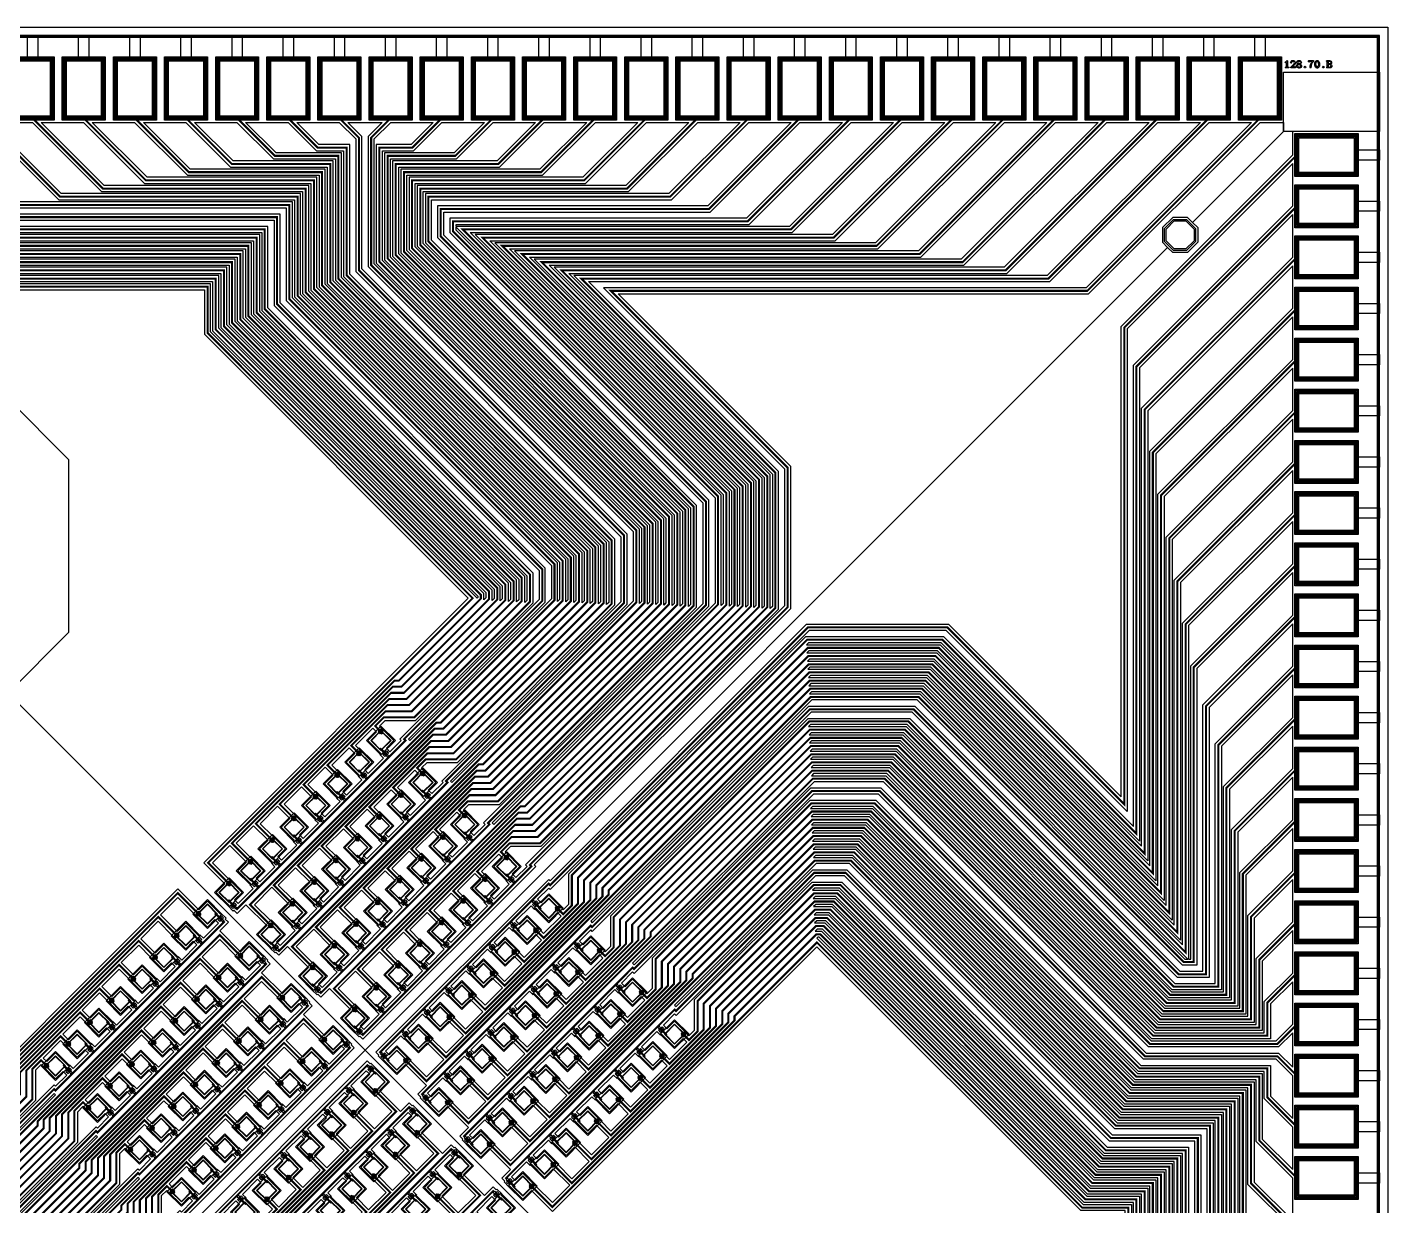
# Model space of a CAD drawing. Extents: x -87611 to 96139, y 77822 to 138139.
# Drawn here: x 61555 to 68206, y 96539 to 102300 of the extents above; entities that cross this region are included whole.
import ezdxf

# ---------------------------------------------------------------- set-up
doc = ezdxf.new("R2010")
doc.units = 0
doc.header["$MEASUREMENT"] = 0
doc.layers.get('0').update_dxf_attribs({"color": 6})
for name, color, linetype in [('L12D0 Etch', 190, 'Continuous'), ('L14D0 Au', 2, 'Continuous'), ('L15D0 PVIA', 7, 'Continuous'), ('L18D0 SU8', 7, 'Continuous'), ('L1D0 Plug', 200, 'Continuous'), ('L3D0 Base', 3, 'Continuous'), ('L4D0 Cntr', 1, 'Continuous'), ('L50D0 SiO2', 52, 'Continuous'), ('L7D0 DE', 42, 'Continuous'), ('L8D0 Wire', 5, 'Continuous'), ('L9D0 Cont', 30, 'Continuous')]:
    doc.layers.add(name, color=color, linetype=linetype)

# ---------------------------------------------------------------- blocks, each defined once
blk = doc.blocks.new('_128TRCE70')
at = {"layer": 'L14D0 Au'}
for points in [[(0, 0), (-1745.413, 1745.413), (-1447.5, 2043.326), (-1447.5, 2885.952), (-2043.326, 3481.778), (-2885.952, 3481.778), (-3183.865, 3183.865), (-3923.773, 3923.773), (-3898.57, 3948.975), (-3898.57, 4020.192), (-3948.975, 4070.598), (-4020.192, 4070.598), (-4045.395, 4045.395), (-4490, 4490), (-4490, 4535), (-4376.213, 4535), (-3557.601, 3716.388), (-785, 3716.388), (-785, 3499.154), (505.013, 2209.141), (-788.427, 915.701), (-685.896, 813.17), (-728.32, 770.746), (-664.68, 707.107), (-668.216, 703.571), (-644.174, 679.53), (-640.639, 683.065), (-625.79, 668.216), (-583.366, 710.64), (-480.835, 608.109), (-523.259, 565.685), (-459.619, 502.046), (-463.155, 498.51), (-439.113, 474.469), (-435.578, 478.004), (-420.729, 463.155), (-378.305, 505.579), (-275.774, 403.048), (-318.198, 360.624), (-254.558, 296.985), (-258.094, 293.449), (-234.052, 269.408), (-230.517, 272.943), (-215.668, 258.094), (-173.244, 300.518), (-70.713, 197.987), (-113.137, 155.563), (-49.497, 91.924), (-53.033, 88.388), (-28.991, 64.347), (-25.456, 67.882), (-10.607, 53.033), (834.386, 898.026), (827.315, 905.097), (2081.226, 2159.008), (2081.226, 2853.243), (1238.081, 3696.388), (3537.601, 3696.388), (4376.213, 4535), (4490, 4535), (4490, 4490), (4045.395, 4045.395), (4020.192, 4070.598), (3948.975, 4070.598), (3898.57, 4020.192), (3898.57, 3948.975), (3923.773, 3923.773)], [(547.44, 2209.141), (-755, 3511.58), (-755, 3746.388), (-3545.175, 3746.388), (-4333.787, 4535), (-4126.213, 4535), (-3347.601, 3756.388), (-745, 3756.388), (-745, 3515.722), (551.226, 2219.496), (551.226, 2212.927)], [(581.226, 2200.501), (581.226, 2231.922), (-715, 3528.149), (-715, 3786.388), (-3335.175, 3786.388), (-4083.787, 4535), (-3876.213, 4535), (-3137.601, 3796.388), (-705, 3796.388), (-705, 3532.291), (591.226, 2236.064), (591.226, 2210.501)], [(621.226, 2198.075), (621.226, 2248.491), (-675, 3544.717), (-675, 3826.388), (-3125.175, 3826.388), (-3833.787, 4535), (-3626.213, 4535), (-2927.601, 3836.388), (-665, 3836.388), (-665, 3548.859), (631.226, 2252.633), (631.226, 2208.075)], [(661.226, 2195.648), (661.226, 2265.059), (-635, 3561.286), (-635, 3866.388), (-2915.175, 3866.388), (-3583.787, 4535), (-3376.213, 4535), (-2717.601, 3876.388), (-625, 3876.388), (-625, 3565.428), (671.226, 2269.202), (671.226, 2205.648)], [(701.226, 2193.222), (701.226, 2281.628), (-595, 3577.854), (-595, 3906.388), (-2705.175, 3906.388), (-3333.787, 4535), (-3126.213, 4535), (-2507.601, 3916.388), (-585, 3916.388), (-585, 3581.997), (711.226, 2285.77), (711.226, 2203.222)], [(741.226, 2190.795), (741.226, 2298.197), (-555, 3594.423), (-555, 3946.388), (-2495.175, 3946.388), (-3083.787, 4535), (-2876.213, 4535), (-2297.601, 3956.388), (-545, 3956.388), (-545, 3598.565), (751.226, 2302.339), (751.226, 2200.795)], [(781.226, 2188.369), (781.226, 2314.765), (-515, 3610.991), (-515, 3986.388), (-2285.175, 3986.388), (-2833.787, 4535), (-2626.213, 4535), (-2087.601, 3996.388), (-505, 3996.388), (-505, 3615.134), (791.226, 2318.907), (791.226, 2198.369)], [(121.976, 1458.408), (104.298, 1476.085), (141.421, 1513.209), (77.782, 1576.848), (77.779, 1576.846), (70.708, 1583.917), (97.954, 1611.163), (246.447, 1611.163), (821.226, 2185.943), (821.226, 2331.334), (-475, 3627.56), (-475, 4026.388), (-2075.175, 4026.388), (-2583.787, 4535), (-2376.213, 4535), (-1897.601, 4056.388), (-445, 4056.388), (-445, 3639.986), (851.226, 2343.76), (851.226, 2201.8), (169.706, 1520.28), (176.777, 1513.209)], [(219.203, 1513.209), (212.132, 1520.28), (881.226, 2189.374), (881.226, 2356.186), (-415, 3652.413), (-415, 4086.388), (-1885.175, 4086.388), (-2333.787, 4535), (-2126.213, 4535), (-1707.601, 4116.388), (-385, 4116.388), (-385, 3664.839), (911.226, 2368.613), (911.226, 2205.232)], [(941.226, 2192.805), (941.226, 2381.039), (-355, 3677.266), (-355, 4146.388), (-1695.175, 4146.388), (-2083.787, 4535), (-1876.213, 4535), (-1497.601, 4156.388), (-345, 4156.388), (-345, 3681.408), (951.226, 2385.181), (951.226, 2202.805)], [(981.226, 2190.379), (981.226, 2397.608), (-315, 3693.834), (-315, 4186.388), (-1485.175, 4186.388), (-1833.787, 4535), (-1626.213, 4535), (-1287.601, 4196.388), (-305, 4196.388), (-305, 3697.976), (991.226, 2401.75), (991.226, 2200.379)], [(1021.226, 2187.953), (1021.226, 2414.176), (-275, 3710.403), (-275, 4226.388), (-1275.175, 4226.388), (-1583.787, 4535), (-1376.213, 4535), (-1077.601, 4236.388), (-265, 4236.388), (-265, 3714.545), (1031.226, 2418.318), (1031.226, 2197.953)], [(1061.226, 2185.526), (1061.226, 2430.745), (-235, 3726.971), (-235, 4266.388), (-1065.175, 4266.388), (-1333.787, 4535), (-1126.213, 4535), (-867.601, 4276.388), (-225, 4276.388), (-225, 3731.113), (1071.226, 2434.887), (1071.226, 2195.526)], [(1101.226, 2183.1), (1101.226, 2447.313), (-195, 3743.54), (-195, 4306.388), (-855.175, 4306.388), (-1083.787, 4535), (-876.213, 4535), (-657.601, 4316.388), (-185, 4316.388), (-185, 3747.682), (1111.226, 2451.456), (1111.226, 2193.1)], [(1141.226, 2180.673), (1141.226, 2463.882), (-155, 3760.108), (-155, 4346.388), (-645.175, 4346.388), (-833.787, 4535), (-626.213, 4535), (-447.601, 4356.388), (-145, 4356.388), (-145, 3764.251), (1151.226, 2468.024), (1151.226, 2190.673)], [(1181.226, 2178.247), (1181.226, 2480.45), (-115, 3776.677), (-115, 4386.388), (-435.175, 4386.388), (-583.787, 4535), (-376.213, 4535), (-237.601, 4396.388), (-105, 4396.388), (-105, 3780.819), (1191.226, 2484.593), (1191.226, 2188.247)], [(327.037, 1253.347), (309.359, 1271.024), (346.482, 1308.148), (282.843, 1371.787), (282.84, 1371.785), (275.769, 1378.856), (303.015, 1406.102), (451.508, 1406.102), (1221.226, 2175.821), (1221.226, 2497.019), (-75, 3793.245), (-75, 4426.388), (-225.175, 4426.388), (-333.787, 4535), (-126.213, 4535), (-45, 4453.787), (-45, 3805.672), (1251.226, 2509.445), (1251.226, 2191.678), (374.767, 1315.219), (381.838, 1308.148)], [(424.264, 1308.148), (417.193, 1315.219), (1281.226, 2179.252), (1281.226, 2521.872), (-15, 3818.098), (-15, 4466.213), (-83.787, 4535), (83.787, 4535), (15, 4466.213), (15, 3830.525), (1311.226, 2534.298), (1311.226, 2195.11)], [(1341.226, 2182.684), (1341.226, 2546.725), (45, 3842.951), (45, 4453.787), (126.213, 4535), (333.787, 4535), (225.175, 4426.388), (55, 4426.388), (55, 3847.093), (1351.226, 2550.867), (1351.226, 2192.684)], [(1381.226, 2180.257), (1381.226, 2563.293), (85, 3859.52), (85, 4396.388), (237.601, 4396.388), (376.213, 4535), (583.787, 4535), (435.175, 4386.388), (95, 4386.388), (95, 3863.662), (1391.226, 2567.435), (1391.226, 2190.257)], [(1421.226, 2177.831), (1421.226, 2579.862), (125, 3876.088), (125, 4356.388), (447.601, 4356.388), (626.213, 4535), (833.787, 4535), (645.175, 4346.388), (135, 4346.388), (135, 3880.23), (1431.226, 2584.004), (1431.226, 2187.831)], [(1461.226, 2175.404), (1461.226, 2596.43), (165, 3892.657), (165, 4316.388), (657.601, 4316.388), (876.213, 4535), (1083.787, 4535), (855.175, 4306.388), (175, 4306.388), (175, 3896.799), (1471.226, 2600.572), (1471.226, 2185.404)], [(1501.226, 2172.978), (1501.226, 2612.999), (205, 3909.225), (205, 4276.388), (867.601, 4276.388), (1126.213, 4535), (1333.787, 4535), (1065.175, 4266.388), (215, 4266.388), (215, 3913.367), (1511.226, 2617.141), (1511.226, 2182.978)], [(1541.226, 2170.551), (1541.226, 2629.567), (245, 3925.794), (245, 4236.388), (1077.601, 4236.388), (1376.213, 4535), (1583.787, 4535), (1275.175, 4226.388), (255, 4226.388), (255, 3929.936), (1551.226, 2633.709), (1551.226, 2180.551)], [(1581.226, 2168.125), (1581.226, 2646.136), (285, 3942.362), (285, 4196.388), (1287.601, 4196.388), (1626.213, 4535), (1833.787, 4535), (1485.175, 4186.388), (295, 4186.388), (295, 3946.504), (1591.226, 2650.278), (1591.226, 2178.125)], [(532.098, 1048.286), (514.42, 1065.963), (551.543, 1103.087), (487.904, 1166.726), (487.901, 1166.724), (480.83, 1173.795), (508.076, 1201.041), (656.569, 1201.041), (1621.226, 2165.699), (1621.226, 2662.704), (325, 3958.931), (325, 4156.388), (1497.601, 4156.388), (1876.213, 4535), (2083.787, 4535), (1675.175, 4126.388), (355, 4126.388), (355, 3971.357), (1651.226, 2675.131), (1651.226, 2181.557), (579.828, 1110.158), (586.899, 1103.087)], [(629.325, 1103.087), (622.254, 1110.158), (1681.226, 2169.13), (1681.226, 2687.557), (385, 3983.784), (385, 4096.388), (1687.601, 4096.388), (2126.213, 4535), (2333.787, 4535), (1865.175, 4066.388), (415, 4066.388), (415, 3996.21), (1711.226, 2699.984), (1711.226, 2184.988)], [(445, 4026.388), (445, 4036.388), (1877.601, 4036.388), (2376.213, 4535), (2583.787, 4535), (2075.175, 4026.388)], [(1781.226, 2170.135), (1781.226, 2728.979), (513.817, 3996.388), (2087.601, 3996.388), (2626.213, 4535), (2833.787, 4535), (2285.175, 3986.388), (537.959, 3986.388), (1791.226, 2733.121), (1791.226, 2180.135)], [(1821.226, 2167.709), (1821.226, 2745.547), (610.386, 3956.388), (2297.601, 3956.388), (2876.213, 4535), (3083.787, 4535), (2495.175, 3946.388), (634.528, 3946.388), (1831.226, 2749.689), (1831.226, 2177.709)], [(737.159, 843.225), (719.481, 860.903), (756.604, 898.026), (692.965, 961.665), (692.962, 961.663), (685.891, 968.734), (713.137, 995.98), (861.63, 995.98), (2021.226, 2155.577), (2021.226, 2828.39), (1093.229, 3756.388), (3347.601, 3756.388), (4126.213, 4535), (4333.787, 4535), (3525.175, 3726.388), (1165.655, 3726.388), (2051.226, 2840.816), (2051.226, 2171.435), (784.889, 905.097), (791.96, 898.026)], [(1861.226, 2165.282), (1861.226, 2762.116), (706.954, 3916.388), (2507.601, 3916.388), (3126.213, 4535), (3333.787, 4535), (2705.175, 3906.388), (731.097, 3906.388), (1871.226, 2766.258), (1871.226, 2175.282)], [(1901.226, 2162.856), (1901.226, 2778.684), (803.523, 3876.388), (2717.601, 3876.388), (3376.213, 4535), (3583.787, 4535), (2915.175, 3866.388), (827.665, 3866.388), (1911.226, 2782.826), (1911.226, 2172.856)], [(1941.226, 2160.43), (1941.226, 2795.253), (900.092, 3836.388), (2927.601, 3836.388), (3626.213, 4535), (3833.787, 4535), (3125.175, 3826.388), (924.234, 3826.388), (1951.226, 2799.395), (1951.226, 2170.43)], [(1981.226, 2158.003), (1981.226, 2811.821), (996.66, 3796.388), (3137.601, 3796.388), (3876.213, 4535), (4083.787, 4535), (3335.175, 3786.388), (1020.802, 3786.388), (1991.226, 2815.963), (1991.226, 2168.003)], [(1741.226, 2172.562), (1741.226, 2712.41), (445, 4008.637), (445, 4022.779), (1751.226, 2716.552), (1751.226, 2182.562)]]:
    blk.add_lwpolyline(points, close=True, dxfattribs=at)
at = {"layer": 'L3D0 Base', "const_width": 10}
for points in [[(-2375, 4555), (-1891.388, 4071.388), (-430, 4071.388), (-430, 3646.2), (866.226, 2349.973), (866.226, 2195.587), (190.919, 1520.28), (197.99, 1513.209)], [(-125, 4555), (-30, 4460), (-30, 3811.885), (1266.226, 2515.659), (1266.226, 2185.465), (395.98, 1315.219), (403.051, 1308.148)], [(2125, 4555), (1681.388, 4111.388), (370, 4111.388), (370, 3977.571), (1666.226, 2681.344), (1666.226, 2175.343), (601.041, 1110.158), (608.112, 1103.087)], [(4375, 4555), (3531.388, 3711.388), (1201.868, 3711.388), (2066.226, 2847.029), (2066.226, 2165.221), (806.102, 905.097), (813.173, 898.026)]]:
    blk.add_lwpolyline(points, dxfattribs=at)
at = {"layer": 'L8D0 Wire', "const_width": 10}
for points in [[(-4375, 4555), (-3551.388, 3731.388), (-770, 3731.388), (-770, 3505.367), (526.226, 2209.141), (144.462, 1827.376)], [(-4125, 4555), (-3341.388, 3771.388), (-730, 3771.388), (-730, 3521.936), (566.226, 2225.709), (566.226, 2206.714), (165.675, 1806.163)], [(-3875, 4555), (-3131.388, 3811.388), (-690, 3811.388), (-690, 3538.504), (606.226, 2242.278), (606.226, 2204.288), (178.101, 1776.163)], [(-3625, 4555), (-2921.388, 3851.388), (-650, 3851.388), (-650, 3555.073), (646.226, 2258.846), (646.226, 2201.861), (190.528, 1746.163)], [(-3375, 4555), (-2711.388, 3891.388), (-610, 3891.388), (-610, 3571.641), (686.226, 2275.415), (686.226, 2199.435), (202.954, 1716.163)], [(-3125, 4555), (-2501.388, 3931.388), (-570, 3931.388), (-570, 3588.21), (726.226, 2291.983), (726.226, 2197.009), (215.381, 1686.163)], [(-2875, 4555), (-2291.388, 3971.388), (-530, 3971.388), (-530, 3604.778), (766.226, 2308.552), (766.226, 2194.582), (227.807, 1656.163)], [(-2625, 4555), (-2081.388, 4011.388), (-490, 4011.388), (-490, 3621.347), (806.226, 2325.12), (806.226, 2192.156), (240.233, 1626.163)], [(-2125, 4555), (-1701.388, 4131.388), (-370, 4131.388), (-370, 3671.052), (926.226, 2374.826), (926.226, 2199.019), (349.523, 1622.315)], [(-1875, 4555), (-1491.388, 4171.388), (-330, 4171.388), (-330, 3687.621), (966.226, 2391.395), (966.226, 2196.592), (370.736, 1601.102)], [(-1625, 4555), (-1281.388, 4211.388), (-290, 4211.388), (-290, 3704.19), (1006.226, 2407.963), (1006.226, 2194.166), (383.162, 1571.102)], [(-1375, 4555), (-1071.388, 4251.388), (-250, 4251.388), (-250, 3720.758), (1046.226, 2424.532), (1046.226, 2191.739), (395.589, 1541.102)], [(-1125, 4555), (-861.388, 4291.388), (-210, 4291.388), (-210, 3737.327), (1086.226, 2441.1), (1086.226, 2189.313), (408.015, 1511.102)], [(-875, 4555), (-651.388, 4331.388), (-170, 4331.388), (-170, 3753.895), (1126.226, 2457.669), (1126.226, 2186.887), (420.442, 1481.102)], [(-625, 4555), (-441.388, 4371.388), (-130, 4371.388), (-130, 3770.464), (1166.226, 2474.237), (1166.226, 2184.46), (432.868, 1451.102)], [(-375, 4555), (-231.388, 4411.388), (-90, 4411.388), (-90, 3787.032), (1206.226, 2490.806), (1206.226, 2182.034), (445.294, 1421.102)], [(125, 4555), (30, 4460), (30, 3836.738), (1326.226, 2540.511), (1326.226, 2188.897), (554.584, 1417.254)], [(375, 4555), (231.388, 4411.388), (70, 4411.388), (70, 3853.306), (1366.226, 2557.08), (1366.226, 2186.47), (575.797, 1396.041)], [(625, 4555), (441.388, 4371.388), (110, 4371.388), (110, 3869.875), (1406.226, 2573.649), (1406.226, 2184.044), (588.223, 1366.041)], [(875, 4555), (651.388, 4331.388), (150, 4331.388), (150, 3886.444), (1446.226, 2590.217), (1446.226, 2181.618), (600.65, 1336.041)], [(1125, 4555), (861.388, 4291.388), (190, 4291.388), (190, 3903.012), (1486.226, 2606.786), (1486.226, 2179.191), (613.076, 1306.041)], [(1375, 4555), (1071.388, 4251.388), (230, 4251.388), (230, 3919.581), (1526.226, 2623.354), (1526.226, 2176.765), (625.503, 1276.041)], [(1625, 4555), (1281.388, 4211.388), (270, 4211.388), (270, 3936.149), (1566.226, 2639.923), (1566.226, 2174.338), (637.929, 1246.041)], [(1875, 4555), (1491.388, 4171.388), (310, 4171.388), (310, 3952.718), (1606.226, 2656.491), (1606.226, 2171.912), (650.355, 1216.041)], [(2375, 4555), (1871.388, 4051.388), (430, 4051.388), (430, 4002.423), (1726.226, 2706.197), (1726.226, 2178.775), (759.645, 1212.193)], [(2625, 4555), (2081.388, 4011.388), (477.604, 4011.388), (1766.226, 2722.765), (1766.226, 2176.348), (780.858, 1190.98)], [(2875, 4555), (2291.388, 3971.388), (574.173, 3971.388), (1806.226, 2739.334), (1806.226, 2173.922), (793.284, 1160.98)], [(3125, 4555), (2501.388, 3931.388), (670.741, 3931.388), (1846.226, 2755.902), (1846.226, 2171.496), (805.711, 1130.98)], [(3375, 4555), (2711.388, 3891.388), (767.31, 3891.388), (1886.226, 2772.471), (1886.226, 2169.069), (818.137, 1100.98)], [(3625, 4555), (2921.388, 3851.388), (863.878, 3851.388), (1926.226, 2789.04), (1926.226, 2166.643), (830.564, 1070.98)], [(3875, 4555), (3131.388, 3811.388), (960.447, 3811.388), (1966.226, 2805.608), (1966.226, 2164.216), (842.99, 1040.98)], [(4125, 4555), (3341.388, 3771.388), (1057.015, 3771.388), (2006.226, 2822.177), (2006.226, 2161.79), (855.416, 1010.98)]]:
    blk.add_lwpolyline(points, dxfattribs=at)
blk = doc.blocks.new('PIX70')
at = {"layer": 'L3D0 Base'}
blk.add_lwpolyline([(-35, -35), (-35, 35), (35, 35), (35, -35)], close=True, dxfattribs=at)
at = {"layer": 'L4D0 Cntr'}
blk.add_lwpolyline([(-33, -33), (-33, 33), (33, 33), (33, -33)], close=True, dxfattribs=at)
at = {"layer": 'L7D0 DE'}
blk.add_lwpolyline([(-50, -50), (-50, 50), (50, 50), (50, -50)], close=True, dxfattribs=at)
blk = doc.blocks.new('_PRBE_BTM')
at = {"layer": 'L1D0 Plug'}
blk.add_lwpolyline([(-25, -12.5), (-25, 12.5), (-11, 12.5), (-11, -12.5)], close=True, dxfattribs=at)
at = {"layer": 'L3D0 Base'}
for points in [[(-55, 2.5), (-45, 2.5), (-45, -2.5), (-55, -2.5)], [(-3.75, -5), (-8.75, -2.5), (-45, -2.5), (-45, 2.5), (-8.75, 2.5), (-3.75, 5), (0, 5), (0, -5)]]:
    blk.add_lwpolyline(points, close=True, dxfattribs=at)
at = {"layer": 'L9D0 Cont'}
blk.add_lwpolyline([(-20, -6.5), (-20, 6.5), (-16, 6.5), (-16, -6.5)], close=True, dxfattribs=at)
blk = doc.blocks.new('_128SUB_TRCE70')
at = {"layer": 'L14D0 Au'}
for points in [[(-40, 927.5), (-40, 980), (-130, 980), (-130, 979.997), (-155, 979.997), (-155, 1099.997), (-130, 1099.997), (-130, 1040), (-40, 1040), (-40, 1032.5), (-15, 1032.5), (-15, 927.5)], [(-40, 777.5), (-40, 830), (-130, 830), (-130, 829.997), (-170, 829.997), (-170, 949.997), (-130, 949.997), (-130, 890), (-40, 890), (-40, 882.5), (-15, 882.5), (-15, 777.5)], [(-40, 627.5), (-40, 680), (-130, 680), (-130, 679.997), (-185, 679.997), (-185, 799.997), (-130, 799.997), (-130, 740), (-40, 740), (-40, 732.5), (-15, 732.5), (-15, 627.5)], [(-40, 477.5), (-40, 530), (-130, 530), (-130, 529.997), (-200, 529.997), (-200, 649.997), (-130, 649.997), (-130, 590), (-40, 590), (-40, 582.5), (-15, 582.5), (-15, 477.5)], [(-40, 327.5), (-40, 380), (-130, 380), (-130, 379.997), (-215, 379.997), (-215, 499.997), (-130, 499.997), (-130, 440), (-40, 440), (-40, 432.5), (-15, 432.5), (-15, 327.5)], [(-40, 177.5), (-40, 230), (-130, 230), (-130, 229.997), (-230, 229.997), (-230, 349.997), (-130, 349.997), (-130, 290), (-40, 290), (-40, 282.5), (-15, 282.5), (-15, 177.5)], [(-40, 27.5), (-40, 80), (-130, 80), (-130, 79.997), (-245, 79.997), (-245, 199.997), (-130, 199.997), (-130, 140), (-40, 140), (-40, 132.5), (-15, 132.5), (-15, 27.5)]]:
    blk.add_lwpolyline(points, close=True, dxfattribs=at)
at = {"layer": 'L3D0 Base', "const_width": 10}
blk.add_lwpolyline([(0, 0), (0, 1170), (-10, 1170)], dxfattribs=at)
at = {"layer": 'L8D0 Wire', "const_width": 10}
for points in [[(-128.223, 64.997), (-260, 64.997), (-260, 1354.3)], [(-128.223, 214.997), (-245, 214.997), (-245, 1339.3), (-230, 1354.3), (-230, 1364.3)], [(-128.223, 364.997), (-230, 364.997), (-230, 1311.874), (-200, 1341.874), (-200, 1351.874)], [(-128.223, 514.997), (-215, 514.997), (-215, 1284.447), (-170, 1329.447), (-170, 1339.447)], [(-128.223, 664.997), (-200, 664.997), (-200, 1257.021), (-140, 1317.021), (-140, 1327.021)], [(-128.223, 814.997), (-185, 814.997), (-185, 1229.594), (-110, 1304.594), (-110, 1314.594)], [(-128.223, 964.997), (-170, 964.997), (-170, 1202.168), (-80, 1292.168), (-80, 1302.168)], [(-128.223, 1114.997), (-155, 1114.997), (-155, 1174.742), (-50, 1279.742), (-50, 1289.742)]]:
    blk.add_lwpolyline(points, dxfattribs=at)
blk = doc.blocks.new('_128PRBE_TOP')
at = {"layer": 'L50D0 SiO2', "linetype": 'Continuous'}
blk.add_lwpolyline([(3.223, 10), (18.223, 10), (18.223, -10), (3.223, -10)], close=True, dxfattribs=at)
at = {"layer": 'L8D0 Wire'}
for points in [[(0, 5), (3.75, 5), (8.223, 0), (8.223, -5), (7.5, -5), (0, -5)], [(23.223, 0), (8.223, 0), (8.223, -5), (23.223, -5)]]:
    blk.add_lwpolyline(points, close=True, dxfattribs=at)
blk = doc.blocks.new('_128SUB70')
at = {"linetype": 'Continuous'}
for name, p in [('_128SUB_TRCE70', (260, -1354.3)), ('PIX70', (175, -269.3)), ('_128PRBE_TOP', (131.777, -239.303)), ('_PRBE_BTM', (255, -299.3)), ('PIX70', (175, -419.3)), ('_128PRBE_TOP', (131.777, -389.303)), ('_PRBE_BTM', (255, -449.3)), ('PIX70', (175, -569.3)), ('_128PRBE_TOP', (131.777, -539.303)), ('_PRBE_BTM', (255, -599.3)), ('PIX70', (175, -719.3)), ('_128PRBE_TOP', (131.777, -689.303)), ('_PRBE_BTM', (255, -749.3)), ('PIX70', (175, -869.3)), ('_128PRBE_TOP', (131.777, -839.303)), ('_PRBE_BTM', (255, -899.3)), ('PIX70', (175, -1019.3)), ('_128PRBE_TOP', (131.777, -989.303)), ('_PRBE_BTM', (255, -1049.3)), ('PIX70', (175, -1169.3)), ('_128PRBE_TOP', (131.777, -1139.303)), ('_PRBE_BTM', (255, -1199.3)), ('PIX70', (175, -1319.3)), ('_128PRBE_TOP', (131.777, -1289.303)), ('_PRBE_BTM', (255, -1349.3))]:
    blk.add_blockref(name, p, dxfattribs=at)
blk = doc.blocks.new('128PAD')
at = {"layer": 'L14D0 Au'}
blk.add_lwpolyline([(-90, 10), (-90, 290), (90, 290), (90, 10)], close=True, dxfattribs=at)
at = {"layer": 'L15D0 PVIA'}
blk.add_lwpolyline([(-85, 15), (-85, 285), (85, 285), (85, 15)], close=True, dxfattribs=at)
at = {"layer": 'L3D0 Base'}
for points in [[(-25, 300), (-25, 410), (25, 410), (25, 300)], [(-100, 0), (-100, 300), (100, 300), (100, 0)]]:
    blk.add_lwpolyline(points, close=True, dxfattribs=at)
at = {"layer": 'L4D0 Cntr'}
blk.add_lwpolyline([(-95, 5), (-95, 295), (95, 295), (95, 5)], close=True, dxfattribs=at)
at = {"layer": 'L8D0 Wire'}
blk.add_lwpolyline([(-105, -5), (-105, 305), (105, 305), (105, -5)], close=True, dxfattribs=at)
blk = doc.blocks.new('_128PADS')
for p in [(-4375, 4550), (-4125, 4550), (-3875, 4550), (-3625, 4550), (-3375, 4550), (-3125, 4550), (-2875, 4550), (-2625, 4550), (-2375, 4550), (-2125, 4550), (-1875, 4550), (-1625, 4550), (-1375, 4550), (-1125, 4550), (-875, 4550), (-625, 4550), (-375, 4550), (-125, 4550), (125, 4550), (375, 4550), (625, 4550)]:
    blk.add_blockref('128PAD', p)
at = {"rotation": 90}
for p in [(-4550, 4375), (-4550, 4125), (-4550, 3875), (-4550, 3625), (-4550, 3375), (-4550, 3125), (-4550, 2875), (-4550, 2625), (-4550, 2375), (-4550, 2125), (-4550, 1875), (-4550, 1625), (-4550, 1375), (-4550, 1125), (-4550, 875), (-4550, 625), (-4550, 375), (-4550, 125), (-4550, -125), (-4550, -375), (-4550, -625), (-4550, -875), (-4550, -1125), (-4550, -1375), (-4550, -1625)]:
    blk.add_blockref('128PAD', p, dxfattribs=at)
blk = doc.blocks.new('_SU8_POST')
at = {"layer": 'L18D0 SU8'}
blk.add_lwpolyline([(-28.5, -68.5), (-68.5, -28.5), (-68.5, 28.5), (-28.5, 68.5), (28.5, 68.5), (68.5, 28.5), (68.5, -28.5), (28.5, -68.5)], close=True, dxfattribs=at)
at = {"layer": 'L3D0 Base'}
blk.add_lwpolyline([(-31.5, -76), (-76, -31.5), (-76, 31.5), (-31.5, 76), (31.5, 76), (76, 31.5), (76, -31.5), (31.5, -76)], close=True, dxfattribs=at)
blk = doc.blocks.new('$128_70_B')
at = {"layer": 'L12D0 Etch'}
blk.add_lwpolyline([(0, 0), (0, 9950), (50, 9950), (50, 50), (9950, 50), (9950, 9950), (0, 9950), (0, 10000), (10000, 10000), (10000, 0)], close=True, dxfattribs=at)
at = {"layer": 'L14D0 Au'}
blk.add_lwpolyline([(9490, 9490), (9490, 9780), (9960, 9780), (9960, 9490)], close=True, dxfattribs=at)
at = {"layer": 'L3D0 Base'}
for points in [[(0, 0), (0, 9960), (40, 9960), (40, 40), (9960, 40), (9960, 9960), (0, 9960), (0, 10000), (10000, 10000), (10000, 0)], [(9500.671, 9800.848), (9498.012, 9802.842), (9498.012, 9802.974), (9500.538, 9805.234), (9505.191, 9805.234), (9505.191, 9828.232), (9497.746, 9828.365), (9500.139, 9830.625), (9503.329, 9832.22), (9505.722, 9835.943), (9507.849, 9837.671), (9509.976, 9835.012), (9509.976, 9805.234), (9515.693, 9805.234), (9516.623, 9804.57), (9517.155, 9802.974), (9514.496, 9800.848)], [(9500.006, 9826.105), (9497.746, 9828.365), (9505.191, 9828.232), (9501.468, 9826.371)], [(9527.258, 9824.377), (9525.397, 9825.042), (9524.466, 9827.568), (9525.264, 9831.556), (9527.524, 9834.613), (9530.98, 9836.74), (9534.968, 9837.671), (9535.633, 9837.671), (9539.887, 9837.139), (9543.476, 9835.411), (9544.672, 9834.48), (9535.367, 9833.151), (9531.778, 9832.087), (9529.518, 9829.429), (9530.182, 9827.302), (9529.252, 9825.175)], [(9527.125, 9800.848), (9524.466, 9802.974), (9524.466, 9803.107), (9525.397, 9804.969), (9537.494, 9815.736), (9541.083, 9819.326), (9543.077, 9822.782), (9543.742, 9825.972), (9542.545, 9829.96), (9541.349, 9831.29), (9537.627, 9833.018), (9535.367, 9833.151), (9544.672, 9834.48), (9547.198, 9831.157), (9548.262, 9827.169), (9548.395, 9825.972), (9547.73, 9822.117), (9546.002, 9818.528), (9543.21, 9814.939), (9542.28, 9814.008), (9539.621, 9811.615), (9537.361, 9809.754), (9533.639, 9806.431), (9532.309, 9805.234), (9548.395, 9805.101), (9548.395, 9803.639), (9547.863, 9801.379), (9545.736, 9800.848)], [(9548.395, 9805.101), (9532.309, 9805.234), (9543.742, 9805.234), (9544.141, 9807.361), (9546.135, 9808.026), (9547.996, 9807.228)], [(9565.942, 9800.183), (9561.821, 9800.715), (9558.232, 9802.576), (9557.168, 9803.506), (9554.51, 9806.963), (9553.579, 9810.951), (9553.579, 9811.349), (9554.643, 9815.338), (9555.573, 9816.8), (9558.631, 9819.459), (9565.942, 9817.996), (9561.954, 9817.066), (9560.492, 9816.002), (9558.365, 9812.413), (9558.232, 9811.349), (9559.694, 9807.494), (9560.492, 9806.564), (9564.081, 9804.836), (9565.942, 9804.57), (9575.115, 9803.772), (9574.849, 9803.506), (9571.525, 9801.246), (9567.537, 9800.183)], [(9575.115, 9803.772), (9565.942, 9804.57), (9570.063, 9805.5), (9571.525, 9806.564), (9573.652, 9810.153), (9573.785, 9811.349), (9572.323, 9815.205), (9571.658, 9816.002), (9568.069, 9817.863), (9565.942, 9817.996), (9558.631, 9819.459), (9560.359, 9820.256), (9556.77, 9822.649), (9555.972, 9823.58), (9554.377, 9827.435), (9554.377, 9827.966), (9555.307, 9831.822), (9557.7, 9834.746), (9565.942, 9833.151), (9561.954, 9832.22), (9561.024, 9831.556), (9559.029, 9828.099), (9559.029, 9827.833), (9560.758, 9824.244), (9561.156, 9824.111), (9564.879, 9822.516), (9565.942, 9822.516), (9572.988, 9820.921), (9571.658, 9820.256), (9575.248, 9817.996), (9576.444, 9816.667), (9578.305, 9812.812), (9578.438, 9811.349), (9577.64, 9807.228)], [(9572.988, 9820.921), (9565.942, 9822.516), (9570.063, 9823.447), (9570.861, 9824.111), (9572.988, 9827.568), (9572.988, 9827.833), (9571.127, 9831.423), (9570.994, 9831.556), (9567.271, 9833.151), (9565.942, 9833.151), (9557.7, 9834.746), (9561.156, 9836.74), (9565.277, 9837.671), (9565.942, 9837.671), (9570.196, 9837.006), (9573.785, 9835.278), (9574.317, 9834.746), (9576.976, 9831.29), (9577.64, 9827.966), (9576.311, 9823.978), (9576.045, 9823.58)], [(9595.587, 9800.848), (9592.928, 9802.044), (9591.732, 9804.836), (9592.928, 9807.76), (9595.72, 9808.957), (9598.378, 9807.76), (9599.575, 9804.836), (9598.511, 9802.044)], [(9622.041, 9800.183), (9619.781, 9802.576), (9619.781, 9803.373), (9620.047, 9807.627), (9620.18, 9809.222), (9620.977, 9813.343), (9621.775, 9816.268), (9623.104, 9820.256), (9624.966, 9824.377), (9625.098, 9824.51), (9627.225, 9828.232), (9629.884, 9831.689), (9630.549, 9832.619), (9612.868, 9832.619), (9612.868, 9835.145), (9613.001, 9836.474), (9613.533, 9837.538), (9615.128, 9837.937), (9617.122, 9837.006), (9636.265, 9837.006), (9637.196, 9836.341), (9637.594, 9834.746), (9637.461, 9833.683), (9636.265, 9832.486), (9633.473, 9829.163), (9633.075, 9828.498), (9630.815, 9825.175), (9629.352, 9822.649), (9627.491, 9818.927), (9626.029, 9814.673), (9625.896, 9813.742), (9624.966, 9809.621), (9624.434, 9805.234), (9624.434, 9802.974), (9623.769, 9800.848)], [(9615.128, 9829.827), (9613.533, 9830.359), (9613.001, 9831.29), (9612.868, 9832.619), (9617.521, 9832.619), (9617.122, 9830.492)], [(9648.096, 9803.506), (9646.501, 9805.5), (9644.507, 9809.09), (9643.311, 9813.078), (9642.779, 9817.597), (9642.779, 9818.927), (9643.178, 9823.58), (9644.108, 9827.701), (9645.836, 9831.423), (9646.368, 9832.22), (9649.426, 9835.677), (9652.882, 9837.405), (9654.876, 9837.671), (9658.465, 9836.873), (9661.656, 9834.347), (9654.876, 9833.151), (9651.553, 9831.822), (9649.692, 9829.429), (9648.096, 9825.706), (9647.432, 9821.187), (9647.432, 9819.591), (9647.83, 9814.939), (9648.761, 9810.818), (9649.559, 9808.957), (9652.35, 9805.367), (9654.876, 9804.57)], [(9654.876, 9800.183), (9651.287, 9800.98), (9648.096, 9803.506), (9654.876, 9804.57), (9658.066, 9806.032), (9660.193, 9808.957), (9661.523, 9812.812), (9662.187, 9817.199), (9662.32, 9819.591), (9661.922, 9824.244), (9660.725, 9828.232), (9660.06, 9829.429), (9657.136, 9832.619), (9654.876, 9833.151), (9661.656, 9834.347), (9663.384, 9832.353), (9665.245, 9828.764), (9666.441, 9824.776), (9666.973, 9820.123), (9666.973, 9818.927), (9666.574, 9814.274), (9665.511, 9810.02), (9663.783, 9806.298), (9663.384, 9805.5), (9660.326, 9802.177), (9656.87, 9800.449)], [(9684.521, 9800.848), (9681.862, 9802.044), (9680.666, 9804.836), (9681.729, 9807.76), (9684.521, 9808.957), (9687.179, 9807.76), (9688.376, 9804.836), (9687.312, 9802.044)], [(9721.078, 9820.123), (9708.981, 9821.851), (9714.165, 9821.851), (9718.286, 9822.915), (9719.217, 9823.712), (9720.812, 9827.568), (9719.616, 9831.024), (9716.026, 9832.486), (9715.362, 9832.619), (9703.265, 9832.619), (9700.473, 9834.613), (9700.473, 9834.879), (9702.999, 9837.006), (9715.628, 9837.006), (9719.749, 9836.208), (9722.806, 9834.214), (9724.933, 9830.492), (9725.465, 9827.568), (9724.268, 9823.447), (9724.135, 9823.048)], [(9703.132, 9800.848), (9700.473, 9802.842), (9700.473, 9802.974), (9702.999, 9805.234), (9715.495, 9805.234), (9719.483, 9806.298), (9720.28, 9806.963), (9722.008, 9810.818), (9722.008, 9810.951), (9720.679, 9815.072), (9720.546, 9815.338), (9717.223, 9817.332), (9716.159, 9817.332), (9724.002, 9817.597), (9724.933, 9816.268), (9726.528, 9812.28), (9726.661, 9810.951), (9725.731, 9806.83), (9724.002, 9803.905), (9720.812, 9801.512), (9716.691, 9800.848)], [(9704.195, 9805.234), (9704.195, 9832.619), (9708.981, 9832.619), (9708.981, 9821.851), (9721.078, 9820.123), (9720.413, 9819.857), (9724.002, 9817.597), (9716.159, 9817.332), (9708.981, 9817.332), (9708.981, 9805.234)]]:
    blk.add_lwpolyline(points, close=True, dxfattribs=at)
at = {"layer": 'L4D0 Cntr'}
blk.add_lwpolyline([(0, 0), (0, 9955), (45, 9955), (45, 45), (9955, 45), (9955, 9955), (0, 9955), (0, 10000), (10000, 10000), (10000, 0)], close=True, dxfattribs=at)
at = {"layer": 'L7D0 DE'}
blk.add_lwpolyline([(0, 0), (0, 9960), (40, 9960), (40, 40), (9960, 40), (9960, 9960), (0, 9960), (0, 10000), (10000, 10000), (10000, 0)], close=True, dxfattribs=at)
for name, p, rotation in [('_128PADS', (5000, 5000), 270), ('_SU8_POST', (8984.584, 8984.584), 135), ('_128SUB70', (5144.462, 6827.376), 315), ('_128SUB70', (5349.523, 6622.315), 315), ('_128SUB70', (5554.584, 6417.254), 315), ('_128SUB70', (5759.645, 6212.193), 315), ('_128TRCE70', (5000, 5000), 180), ('_128SUB70', (4240.355, 3787.807), 135), ('_128SUB70', (4445.416, 3582.746), 135), ('_128SUB70', (4650.477, 3377.685), 135), ('_128SUB70', (4855.538, 3172.624), 135)]:
    blk.add_blockref(name, p, dxfattribs=dict(rotation=rotation))
blk.add_blockref('_128TRCE70', (5000, 5000))
at = {"yscale": -1}
for name, p, rotation in [('_128TRCE70', (5000, 5000), 270), ('_128TRCE70', (5000, 5000), 90), ('_128SUB70', (6212.193, 5759.645), 135), ('_128SUB70', (3172.624, 4855.538), 315), ('_128SUB70', (6417.254, 5554.584), 135), ('_128SUB70', (3377.685, 4650.477), 315), ('_128SUB70', (6622.315, 5349.523), 135), ('_128SUB70', (3582.746, 4445.416), 315), ('_128SUB70', (6827.376, 5144.462), 135), ('_128SUB70', (3787.807, 4240.355), 315)]:
    blk.add_blockref(name, p, dxfattribs=dict(at, rotation=rotation))

msp = doc.modelspace()

# ---------------------------------------------------------------- block references
msp.add_blockref('$128_70_B', (58206.1, 92300.4))

doc.saveas('drawing.dxf')
